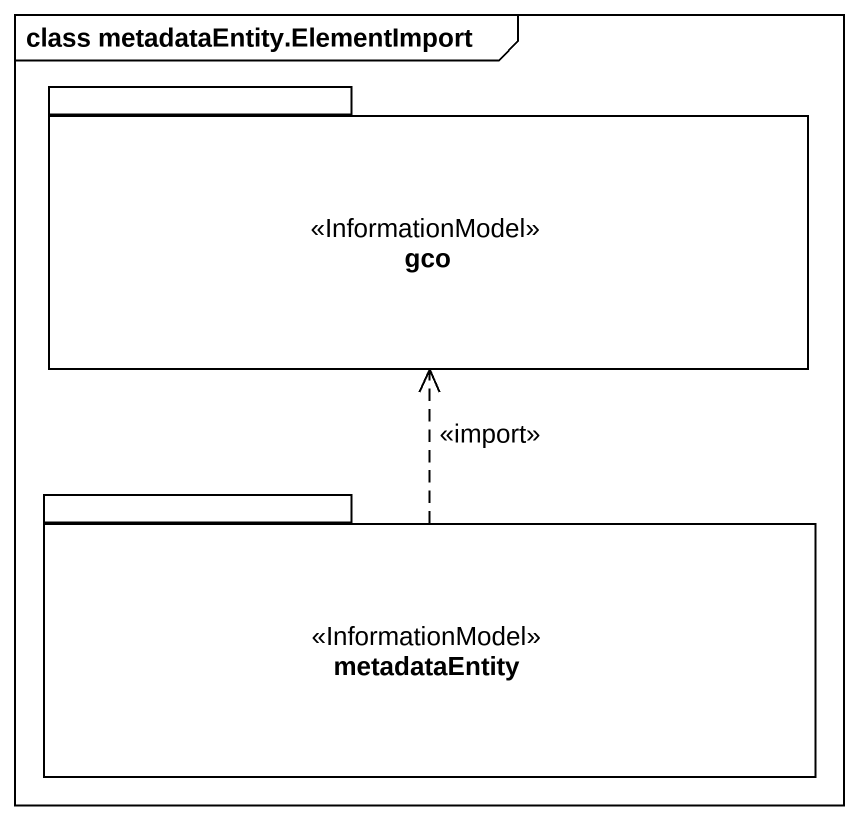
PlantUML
@startuml
mainframe class metadataEntity.ElementImport
package gco <<InformationModel>> {
}
package metadataEntity <<InformationModel>> {
}
metadataEntity .up.> gco : <<import>>
@enduml
